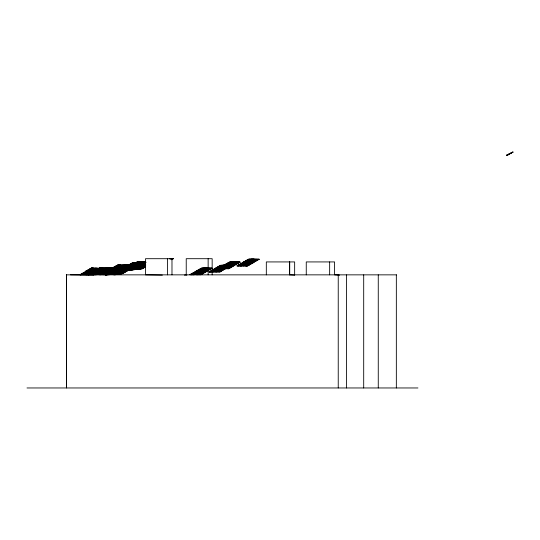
<?xml version="1.0" encoding="UTF-8"?>
<svg xmlns="http://www.w3.org/2000/svg" width="540" height="540" viewBox="0 0 540 540"><rect width="100%" height="100%" fill="white"/><g stroke="black" fill="none" stroke-linecap="round" stroke-linejoin="round"><path stroke-width="0.81" d="M66.569 274.853L66.515 387.963L66.515 274.853M113.09 274.644L119.434 271.397L114.095 274.658L113.09 274.644L119.434 271.397M113.157 274.772L119.509 271.526M129.931 266.679L120.839 271.85L119.806 271.593L114.392 274.725L115.398 274.745L121.426 271.296M125.179 270.709L128.081 270.5L122.668 273.632L115.061 274.543L119.732 271.674M114.46 274.853L120.805 271.607M121.358 271.168L115.398 274.745M118.908 273.017L121.635 271.445M128.081 270.5L122.378 271.181L116.876 274.192M123.782 270.574L126.488 269.008M119.86 272.903L126.556 269.136M117.895 274.205L123.242 270.938M129.809 268.124C127.19 269.885 115.688 274.725 128.095 268.502M128.095 268.63L118.793 273.962L128.169 268.63M129.634 267.995L124.969 270.864M121.777 272.673L129.742 267.995M134.973 265.086L136.337 264.303M135.041 265.214L136.404 264.431M127.967 269.453L130.019 268.272M120.764 273.861L130.761 268.009L120.785 273.861M135.297 265.491L137.329 264.317M135.405 265.505L137.437 264.33M123.68 272.444L127.15 270.608M129.6 268.947L130.97 268.157M136.154 265.241L137.504 264.458M121.736 273.746L131.038 268.286M125.159 270.716L119.813 273.976L122.6 273.503L128.014 270.371M128.52 270.007L131.902 268.049M127.845 270.398L132.003 268.265M136.411 265.518L138.456 264.337M130.16 269.5L132.887 267.928M137.363 265.403L139.408 264.229M128.871 270.412L132.955 268.056M138.24 265.16L139.617 264.377M131.787 268.994L133.157 268.211M138.314 265.288L139.685 264.506M133.906 267.941C125.199 272.079 132.428 270.243 135.466 268.252M132.739 268.88L134.089 268.097M134.177 268.225L130.707 270.054M139.259 265.181L140.616 264.391M135.061 267.982L131.659 269.939L135.128 268.11M140.123 264.938L141.514 264.148M139.516 265.457L141.588 264.276M140.488 265.343L142.519 264.161M128.891 270.412L125.01 270.736L132.678 269.953L136.06 267.995M133.691 269.703L132.759 269.818L136.215 267.982M135.729 268.144L142.776 264.29M135.047 268.92L136.397 268.137M136.472 268.265L132.827 269.946M141.676 265.228L143.033 264.438M141.669 265.349L143.775 264.175M133.637 269.71L134.636 269.723L137.437 268.151M142.668 265.241L144.031 264.458M138.389 268.036L135.594 269.48M142.925 265.518L145.064 264.357M143.782 265.268L145.132 264.485M139.34 267.921L136.546 269.365M138.173 268.859L139.556 268.07M137.565 269.379L139.631 268.198M140.582 268.083L138.463 269.136M142.209 267.577L139.415 269.021M140.434 269.035L144.538 266.666M141.993 268.4L144.113 267.341M145.469 266.558L141.318 268.792M139.428 269.021L142.263 268.677L144.97 267.111M137.599 269.372L134.663 269.588L142.337 268.805L145.719 266.848M171.139 259.369L172.537 258.579M171.207 259.49L172.496 258.586M172.112 259.247L173.536 258.593L171.504 259.767M105.752 274.361L109.823 272.012M105.314 274.995L110.734 271.856L115.479 271.465L109.971 274.482M105.381 275.123L110.808 271.985L116.397 271.363L110.903 274.374M108.263 273.719L111.672 271.755M118.26 271.161L112.833 274.3L106.292 275.022L117.139 268.576M106.312 275.015L117.153 268.576M109.195 273.611L112.603 271.654M108.769 274.293L113.549 271.546M111.071 273.409L114.48 271.445L109.033 274.583M112.003 273.301L115.412 271.343M112.934 273.2L116.343 271.235M114.547 272.707L116.6 271.526M117.349 271.262L111.834 274.273M113.447 273.78L117.511 271.424M85.84 271.134L91.368 267.995L92.833 267.995L87.372 271.262L85.84 271.134L87.305 271.134L92.833 267.995M85.907 271.262L91.436 268.117L92.9 268.117M83.052 274.725L88.58 271.586L91.658 271.715L85.644 271.715L80.048 274.725L85.577 271.586L87.912 271.715L82.289 274.725M92.104 267.995L86.569 271.134L92.09 267.995M80.784 274.725L86.326 271.586L80.858 274.853L80.048 274.725M87.473 271.276L93.002 268.137L97.571 268.259L92.043 271.404L87.473 271.276L89.046 271.404L94.574 268.259L90.342 270.493M82.228 274.334L87.082 271.586L81.54 274.725M87.547 271.404L93.069 268.259L97.571 268.259M83.673 273.942L87.885 271.715M83.747 274.334L87.905 271.978M91.098 270.493L95.256 268.137L89.714 271.276M85.192 273.942L89.35 271.586L83.808 274.725M91.847 270.493L95.999 268.137L90.538 271.404M85.252 274.334L90.099 271.586L84.557 274.725M91.894 270.884L96.836 268.259L91.307 271.404M86.002 274.334L90.855 271.586L85.313 274.725M92.617 270.493L96.761 268.137M97.504 268.137L92.043 271.404M91.591 271.586L86.137 274.853L91.658 271.715M106.677 268.137L102.181 268.137L96.552 271.262L93.474 271.134L99.002 267.995L106.657 267.995L103.201 269.959M93.542 271.262L99.07 268.117L102.074 268.117M94.716 271.715L93.319 271.715L87.716 274.725L93.245 271.586L94.642 271.586L89.114 274.725M99.725 267.995L94.217 271.134M88.378 274.725L93.987 271.586L88.445 274.853M100.541 267.995L95 271.262L100.46 267.995M91.469 274.725L97.092 271.715L94.757 271.586L89.228 274.725L94.824 271.715L100.838 271.715L97.774 271.586L92.232 274.725M90.653 274.334L95.506 271.586L89.964 274.725M93.474 271.134L96.478 271.134L102.006 267.995M91.409 274.334L96.255 271.586L90.713 274.725M99.522 270.493L103.687 268.137L98.206 271.404L96.653 271.276L102.249 268.259M92.853 273.942L97.018 271.586M92.921 274.334L97.085 271.978M100.278 270.493L104.436 268.137L98.975 271.404M94.365 273.942L98.53 271.586L92.988 274.725M94.426 274.334L99.279 271.586M101.027 270.493L105.172 268.137L99.644 271.276M93.818 274.853L99.266 271.586M101.075 270.884L105.941 268.137M95.182 274.334L100.028 271.586M106.745 268.259L101.223 271.404L106.724 268.117L109.735 268.117L106.657 267.995M106.353 271.715L107.156 271.843L100.899 271.586L95.31 274.853L100.838 271.715M106.427 271.715L100.973 271.715L95.378 274.725M100.892 271.978L96.748 274.334L101.709 271.715L96.127 274.853M104.659 269.959L108.182 268.117M97.483 274.334L102.411 271.586L96.795 274.725M98.307 274.334L103.16 271.586M101.129 271.134L104.132 271.134L109.661 267.995M101.196 271.262L104.207 271.262L109.735 268.117M106.549 271.276L104.308 271.276L109.836 268.137L111.321 268.137M99.752 273.942L103.91 271.586M104.375 271.404L110.572 268.137M105.192 271.134L110.72 267.995L113.724 267.995L110.788 268.117L105.192 271.134L108.196 271.134L113.724 267.995M107.197 270.223L105.044 271.276M109.262 269.048L110.653 268.259M111.456 267.995L105.914 271.134L111.51 268.117M107.264 270.621L105.793 271.276M105.705 271.586L100.244 274.853L99.434 274.725L104.963 271.586L99.124 274.725M108.722 269.959L112.327 268.117M106.718 271.262L117.632 264.978L120.636 264.985L110.552 270.884M101.527 274.334L106.36 271.586M120.71 265.106L117.707 265.106L106.65 271.134M107.73 270.932L101.014 274.853M110.909 271.411L106.542 271.715L100.832 274.725M112.988 267.995L107.541 271.262M113.515 267.732L118.375 264.978L106.421 271.843M103.066 273.942L107.224 271.586L101.682 274.725M114.946 267.341L119.158 265.106M107.96 271.586L102.519 274.853M111.051 271.715L105.523 274.853L116.957 268.259L111.436 271.404L108.371 271.276L119.171 264.978L107.008 271.715M108.439 271.404L113.9 268.13L116.89 268.13M115.756 267.341L119.914 264.978L109.796 270.884M103.876 274.334L108.736 271.586M103.282 274.853L108.716 271.586M120.636 264.985L115.108 268.124L115.351 268.394M109.492 271.586L104.031 274.853L109.559 271.715L106.542 271.715M115.283 268.265L120.811 265.12L128.358 265.113L125.287 264.985L121.142 267.341M125.287 264.985L120.879 265.248L109.856 271.276M105.394 274.334L110.983 271.586M111.996 270.493L116.154 268.13M116.714 267.874L121.561 265.12L116.019 268.265M115.722 268.704L104.699 274.725M118.152 267.482L122.31 265.127L116.768 268.265M118.213 267.874L123.066 265.127M118.962 267.874L123.802 265.127L118.274 268.265M114.439 270.54L117.909 268.576L112.367 271.721M119.698 267.874L124.639 265.248L119.009 268.272M120.427 267.482L124.571 265.127M113.184 271.843L118.726 268.704L113.198 271.843M110.12 271.715L113.873 271.721L119.468 268.704L113.386 268.576M125.375 265.248L119.846 268.394L125.354 265.113M125.834 269.426L131.375 266.288L121.588 271.85L114.014 271.715L119.543 268.569L122.526 268.576L119.61 268.697L113.94 271.843L110.194 271.843M121.858 267.341L126.022 264.985M120.562 268.252L126.002 264.985M126.826 264.985L121.365 268.252L126.745 264.985M126.812 265.113L121.217 268.124M115.506 271.721L121.034 268.576L115.486 271.85M123.404 267.341L127.561 264.985L122.027 268.124M118.321 270.54L121.79 268.576L116.242 271.721M119.826 268.252L122.762 268.124L128.291 264.985M113.65 268.124L122.83 268.252L132.604 262.69L135.682 262.818L132.678 262.818L123.005 268.394M121.156 269.365L116.998 271.721L121.919 269.096M117.065 271.85L128.459 265.127M127.798 265.835L133.394 262.818M140.157 264.816L145.665 261.536L141.122 261.549L135.661 264.816L140.157 264.816L145.685 261.677L141.19 261.671L127.413 269.555L121.392 269.555L126.92 266.416L128.317 266.416L126.92 266.416M119.819 270.54L127.582 266.416M117.814 271.85L127.589 266.288L121.979 269.426M130.613 264.654L134.217 262.818L128.608 265.964L127.082 265.835L130.154 265.964L138.011 261.529L141.014 261.529L137.943 261.407L135.182 262.973M134.15 262.69L128.689 265.964M122.675 269.365L118.597 271.85M118.577 271.85L128.358 266.288L129.931 266.416L124.322 269.426M132.867 266.288L128.425 266.416L122.789 269.555L121.392 269.555M130.727 265.052L134.885 262.69L129.344 265.835M123.424 269.365L119.266 271.721L124.186 269.096M119.333 271.85L129.107 266.288L122.087 270.54L124.18 269.365M135.614 262.69L130.154 265.964M129.863 266.288L120.015 271.721M141.014 261.529L133.252 265.977L130.322 266.105L135.851 262.96L138.847 262.96L135.851 262.96M136.593 262.582L138.679 261.407M120.771 271.721L124.929 269.365M131.686 265.586L138.665 261.407M131.429 266.416L130.626 266.288L125.071 269.426M114.014 271.715L121.52 271.721L125.665 269.365M136.708 263.101L139.401 261.407M133.124 265.194L139.482 261.407L130.997 265.977M140.211 261.407L133.88 265.194M131.443 266.679L126.59 269.426L133.826 265.518M132.354 266.18L138.024 262.832M140.947 261.407L135.486 264.674M122.83 269.426L127.339 269.426L135.196 264.998L129.654 268.144M135.931 264.998L130.478 268.265M141.872 261.549L136.33 264.688L141.925 261.671M132.55 267.354L136.715 264.998L131.24 268.265M137.147 264.816L142.688 261.677L137.16 264.816M139.907 263.513L143.377 261.549L137.903 264.816M133.306 267.354L137.464 264.998L131.989 268.265M134.055 267.354L138.213 264.998L132.671 268.144M134.116 267.752L138.969 264.998L133.427 268.144M139.388 264.823L144.95 261.677L139.347 264.688M140.137 264.674L145.597 261.407M135.56 267.354C149.317 262.467 123.802 266.254 139.705 264.998M134.244 268.272L128.918 268.144L134.244 268.272L139.847 264.992L145.854 264.998L141.71 267.361M144.592 266.571L141.831 268.144L134.318 268.137L139.914 265.12L145.098 264.998L140.953 267.361M145.712 261.927L140.873 264.674M135.749 267.746L140.582 264.992L135.061 268.272M145.753 262.19L141.676 264.674M145.82 262.319L141.52 264.553M137.113 267.354L141.413 265.127M135.797 268.272L141.257 264.998M145.8 262.589L142.331 264.553L145.868 262.71M142.081 264.998L136.553 268.144M140.069 264.546L143.073 264.553L145.145 263.372M135.594 264.688L143.141 264.674L145.314 263.513M138.686 267.354L142.85 264.998L137.309 268.144M143.309 264.816C150.194 264.276 138.679 265.889 145.382 263.642M145.361 263.905L143.978 264.695L145.442 264.033M139.442 267.361L143.613 264.998L138.058 268.144M139.509 267.752L144.43 265.127L138.821 268.144M139.529 267.752L144.362 264.998M145.186 265.127L139.577 268.144M145.247 265.518L140.326 268.144M142.459 267.361L145.24 265.788M145.307 265.916L141.075 268.144M134.393 268.265L141.899 268.272L145.355 266.308M199.55 271.134L205.166 268.117L198.923 271.404L195.858 271.276L201.386 268.13L207.428 268.117M192.881 274.334L197.735 271.586L198.538 271.708L195.548 271.708L189.952 274.725L195.473 271.579L197.046 271.708L191.504 274.853L196.965 271.586M195.925 271.404L201.454 268.259L204.356 267.988L200.9 269.953M202.122 268.13L196.668 271.404L195.858 271.276M189.952 274.725L196.229 271.579M190.688 274.725L196.216 271.579M190.769 274.853L196.297 271.708M198.727 270.493L202.878 268.13L197.35 271.276M191.45 274.725L196.978 271.586M198.774 270.884L203.641 268.13M198.153 271.404L203.607 268.137M192.274 274.853L197.721 271.586M198.923 271.404L204.424 268.117M198.47 271.586L193.01 274.853L198.612 271.579L206.192 271.715L203.128 271.586L198.275 274.334M198.679 271.708L193.084 274.718M194.447 274.334L199.348 271.579L193.826 274.853M195.183 274.334L200.111 271.586L194.582 274.725M201.163 271.262L206.705 268.117M196.007 274.334L200.86 271.586M198.828 271.134L201.832 271.134L207.36 267.988L212.099 268.259L207.536 268.13L201.906 271.262L198.902 271.262M196.763 274.334L201.609 271.586L196.067 274.725M204.876 270.493L209.034 268.13L203.56 271.404L202.007 271.276L207.603 268.259M202.372 271.586L196.918 274.853L202.439 271.715L199.348 271.708M208.285 268.13L202.743 271.276L208.271 268.13M196.891 274.853L202.419 271.715M205.632 270.493L209.79 268.13L204.248 271.276M199.719 273.942L203.877 271.586L198.423 274.853M206.375 270.493L210.526 268.13L204.998 271.276M199.78 274.334L204.633 271.586L199.159 274.853M200.529 274.334L205.382 271.586L199.841 274.725M206.422 270.884L211.295 268.13L205.801 271.404M212.031 268.137L206.57 271.404L212.099 268.259M206.118 271.586L200.664 274.853L206.192 271.715M227.489 264.661L232.322 261.907L229.419 262.177L218.038 268.556L214.974 268.427L220.502 265.288L226.55 265.268L223.479 265.147L218.639 267.894M209.068 271.883L214.596 268.738L217.654 268.866L214.663 268.866L209.068 271.883L210.641 272.005L216.101 268.738M215.042 268.556L220.57 265.41L223.479 265.147M215.798 268.556L221.326 265.41L215.784 268.556M215.73 268.427L221.312 265.41M209.871 272.005L215.413 268.866M216.459 268.434L221.994 265.288L216.466 268.427M212.693 271.094L216.851 268.738L211.309 271.883M217.971 268.427L223.547 265.268M212.753 271.485L217.586 268.738M232.322 261.907L235.393 262.035L229.351 262.049L223.823 265.194L225.315 265.194M209.135 272.005L212.132 272.005L217.728 268.731L228.629 268.772L234.157 265.633L229.574 265.505M212.207 271.877L217.802 268.859L225.241 268.738L219.787 272.005L225.315 268.866M219.362 267.982L217.917 268.643L218.734 268.772L230.168 262.177L224.647 265.316M218.741 268.414L224.195 265.147M214.259 271.094L218.471 268.731M214.994 271.094L219.294 268.866L213.698 271.883M227.381 264.013L230.843 262.049L220.907 267.894M225.747 265.147L219.402 268.643M225.821 265.268L220.219 268.286M226.739 264.803L231.606 262.049L220.954 268.286L218.038 268.556M215.818 271.094L219.982 268.738L214.441 271.883M222.311 267.59L220.158 268.643M220.907 268.643L226.726 265.41L234.536 265.322L240.064 262.177L234.468 265.194L226.651 265.288L221.022 268.414L214.974 268.427M227.509 264.803L232.389 262.035M216.574 271.094L220.732 268.738L215.19 271.883M222.5 267.982L221.049 268.637M217.323 271.094L221.495 268.738L215.939 271.883M216.013 272.005L221.535 268.866M228.947 264.661L233.935 262.035L228.251 265.052M221.717 268.643L223.236 267.982M233.861 261.907L228.407 265.181M224.687 267.253L228.157 265.288L222.615 268.427M218.086 271.094L222.251 268.738L216.702 271.883M222.527 268.772L223.999 267.988M230.445 264.263L234.603 261.907L229.061 265.052M218.842 271.094L223 268.738L217.458 271.883M231.181 264.269L235.325 261.907M219.591 271.094L223.756 268.738L218.214 271.883M226.814 265.194L233.057 261.907L227.583 265.181L229.871 265.181L235.501 262.049L239.996 262.049M240.064 262.177L235.568 262.177L229.972 265.194M225.497 267.988L224.032 268.643M220.347 271.094L224.505 268.738L218.963 271.883M230.384 265.288L224.924 268.556L230.411 265.288M236.25 262.049L230.708 265.194L236.304 262.177M221.13 268.427L225.626 268.427L231.221 265.41L225.693 268.556L220.954 268.286M227.684 267.86L231.842 265.505L226.3 268.643M232.963 265.194L238.491 262.049L233.03 265.322M228.434 267.86L232.598 265.505L227.056 268.643M229.19 267.86L233.347 265.505M239.227 262.055L233.766 265.322L239.261 262.049M234.083 265.505L228.629 268.772M246.632 262.204L252.248 259.187L246.004 262.474L242.939 262.346L248.468 259.2L254.516 259.187L251.444 259.065L247.293 261.421M237.033 265.795L242.561 262.656L245.619 262.784L242.629 262.784L237.101 265.923L240.023 265.795L245.552 262.656M243.007 262.474L248.535 259.328L251.444 259.065M244.046 262.656L238.592 265.923L244.06 262.656M245.12 261.954L249.959 259.2L244.431 262.346M245.855 261.954L250.722 259.2L245.234 262.474M241.346 264.62L244.816 262.656M246.625 261.954L251.512 259.187M237.101 265.923L240.097 265.923L245.693 262.649L253.206 262.656L247.752 265.923L240.165 265.795L247.678 265.795L253.206 262.656M240.239 265.923L245.761 262.778L253.274 262.784M240.907 265.795L246.436 262.649L240.907 265.923M248.063 261.812L252.97 259.187M247.455 262.204L252.983 259.065L247.442 262.332M249.561 261.421L253.719 259.065L248.184 262.204M247.941 262.656L242.399 265.795L247.928 262.656M249.608 261.812L254.448 259.065M242.939 262.346L248.987 262.332L254.617 259.2L259.119 259.2L253.658 262.474L249.089 262.346L253.658 262.474M248.697 262.656L243.236 265.923L248.684 262.656M249.163 262.474L254.691 259.328L259.187 259.328M255.359 259.2L249.899 262.474L255.366 259.2M249.46 262.656L243.905 265.795L249.433 262.656M246.74 264.62L250.216 262.656L244.667 265.795M251.964 261.562L256.122 259.2M252.713 261.562L256.878 259.2L251.336 262.346M245.423 265.795L250.965 262.656L245.504 265.923M252.774 261.954L257.614 259.2L252.085 262.346M246.247 265.923L251.788 262.784L246.26 265.923M253.51 261.954L258.377 259.2L252.889 262.474M246.996 265.923L252.538 262.784L247.01 265.923M254.279 261.954L259.119 259.2M506.669 155.183L512.933 152.037L507.472 155.311L506.669 155.183L512.933 152.037M506.736 155.311L513 152.165M127.474 270.31L125.523 270.405L126.542 270.425M122.31 271.053L124.294 270.952M114.993 274.415L117.929 274.199M169.681 258.916L173.468 258.464M173.536 258.593L170.613 258.809M111.058 271.539L112.874 271.337M113.967 271.37L112.982 271.35M184.383 275.117L186.894 275.009M132.482 264.674L133.137 264.546M224.944 265.498L225.767 265.626L225.011 265.626M229.642 265.626L234.157 265.633M130.322 266.105L133.252 265.977M204.356 267.988L207.36 267.988M116.1 268.394L119.846 268.394M115.648 268.576L119.394 268.576M104.308 271.276L108.196 271.134M108.371 271.276L109.188 271.404L114.635 268.13M96.721 271.404L101.223 271.404M202.075 271.404L206.57 271.404M212.274 272.005L219.787 272.005M87.716 274.725L88.526 274.853M66.312 274.853L396.542 274.853M27 387.963L417.947 387.963M70.497 274.853L94.075 275.137M162.358 275.13L145.523 274.853L145.523 258.701L171.983 258.701L171.983 274.853M339.62 275.137L334.598 274.853L334.598 261.927L306.261 261.927L306.261 274.853M294.644 275.157L289.609 274.853L289.609 261.927M256.109 259.2L250.58 262.346M248.987 262.332L246.004 262.474M244.802 262.656L239.274 265.795M233.334 265.505L227.806 268.643M231.147 265.633L225.551 268.643M230.317 265.505L224.788 268.643M225.018 265.147L219.409 268.286M224.12 268.427L229.649 265.288L223.283 268.643M219.139 268.738L213.611 271.883M218.403 268.738L212.875 271.883M203.114 271.586L197.586 274.725M200.846 271.586L195.318 274.725M200.023 271.586L194.495 274.725M137.268 262.832L131.747 265.977M123.053 265.127L117.524 268.265M121.014 268.704L115.574 271.85M120.211 268.576L114.75 271.715M116.141 268.13L110.612 271.276M116.39 268.576L110.862 271.715M113.515 271.553L108.088 274.685M112.583 271.654L107.156 274.793M112.833 274.3L110.059 274.603M105.908 268.137L100.379 271.276M103.896 271.586L98.368 274.725M103.147 271.586L97.619 274.725M102.742 271.262L108.196 267.995L102.587 271.134M100.015 271.586L94.486 274.725M396.34 274.853L396.34 387.963M378.263 274.853L378.263 387.963M363.697 274.853L363.697 387.963M346.586 274.853L346.586 387.963M338.236 274.853L338.236 387.963M329.65 261.927L329.65 274.853M294.651 274.853L294.651 261.927L266.321 261.927L266.321 274.853M289.703 261.927L289.703 274.853M212.159 270.007L212.159 258.701L186.232 258.701L186.232 274.853M212.159 271.627L212.159 274.853M208.143 258.701L208.143 268.394M208.143 270.007L208.143 274.853M167.441 258.701L167.441 274.853M140.494 267.962L139.138 268.745L140.508 267.955M93.751 268.137L88.216 271.276L93.744 268.137M101.284 267.995L95.742 271.134L101.27 267.995M102.931 268.137L97.389 271.276L102.917 268.137M107.392 267.995L101.851 271.134L107.379 267.995M108.938 267.995L103.397 271.134L108.925 267.995M120.278 268.569L114.75 271.843L120.278 268.569M144.113 261.549L138.645 264.823L144.113 261.549M205.895 267.988L200.353 271.262L205.895 267.988M222.757 265.288L217.202 268.434L222.73 265.288M227.401 265.288L221.866 268.427L227.394 265.288M228.913 265.288L223.371 268.427L228.893 265.288M236.999 262.049L231.458 265.194L236.986 262.049M237.755 262.049L232.214 265.194L237.742 262.049M249.217 259.2L243.675 262.346L249.203 259.2M243.31 262.656L237.769 265.795L243.297 262.656M247.192 262.656L241.643 265.923L247.192 262.656M144.909 267.098L143.114 267.327L144.909 267.098"/></g></svg>
